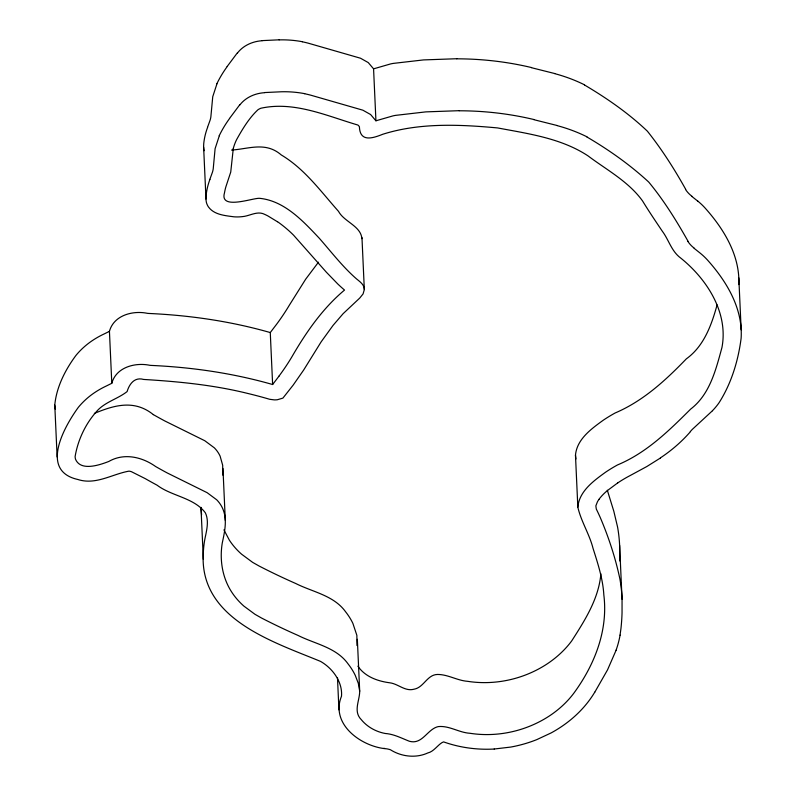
<?xml version="1.0" encoding="UTF-8"?>
<svg xmlns="http://www.w3.org/2000/svg" width="796" height="796" viewBox="0 0 796 796"><rect width="100%" height="100%" fill="white"/><g stroke="black" fill="none" stroke-linecap="round" stroke-linejoin="round"><path stroke-width="1.19" d="M223.935 529.847L229.357 540.136A83.859 68.356 -2.6 0 0 241.576 554.185L252.631 562.364L259.088 566.016A631.477 514.733 -2.6 0 0 295.764 583.518C312.818 592.115 333.852 595.378 345.663 611.875A81.491 66.426 -2.6 0 1 352.867 623.338L356.867 635.367L356.966 645.506M357.344 639.288L359.702 691.246C359.653 700.779 353.016 711.435 361.324 719.683C367.264 726.967 376.01 731.753 385.204 733.474C393.861 734.091 401.453 738.151 409.313 741.235C422.447 745.016 427.293 729.037 438.248 726.599C449.203 725.455 459.023 732.618 469.839 733.265C497.152 737.544 525.838 731.245 549.001 716.201A106.455 86.774 -2.6 0 0 574.045 692.908C594.652 664.63 608.243 630.412 603.836 594.94C602.91 578.881 597.836 563.508 593.02 548.285C589.408 534.036 581.01 521.32 577.836 507.132L575.478 455.173C576.851 439.253 591.299 428.875 603.229 420.238A146.494 119.41 -2.6 0 1 615.139 412.985C643.198 400.995 665.496 380.438 686.341 358.857C703.992 346.151 711.544 325.017 717.087 304.898M738.847 284.58C740.031 255.307 723.723 228.78 704.838 207.746A75.899 61.859 -2.6 0 0 697.863 201.159M619.696 560.931L619.696 547.26A213.238 173.817 -2.6 0 0 617.577 527.042L613.825 511.281L607.338 490.276M222.761 475.093L222.681 465.252L220.104 456.108A38.089 31.054 -2.6 0 0 214.373 447.859L204.781 440.725L164.842 420.975A489.311 398.856 -2.6 0 1 153.32 414.607M361.881 238.681C360.996 226.014 344.101 221.875 338.519 211.358C320.728 191.368 304.669 168.881 281.277 154.951C265.625 141.389 248.949 148.942 231.536 150.066M361.971 237.576L364.329 289.535L363.075 293.923L359.742 298.062L343.136 313.664L333.046 325.405L321.136 341.862L303.714 369.951L293.157 385.125L282.908 398.109L277.336 399.751A21.94 17.88 -2.6 0 1 274.262 399.881L269.725 399.303A389.841 317.763 -2.6 0 0 247.864 393.473C213.726 384.985 178.632 381.553 143.618 379.443C134.484 376.777 129.29 384.15 127.111 391.572C117.291 399.284 104.137 402.139 95.958 412.199C85.122 424.517 77.749 440.566 75.103 456.655A23.134 18.855 -2.6 0 0 75.52 459.232C80.694 471.521 99.5 465.073 108.843 461.441C124.076 452.675 142.056 456.884 155.678 466.555A489.311 398.856 -2.6 0 0 167.2 472.933L207.139 492.684L216.731 499.818A38.089 31.054 -2.6 0 1 222.462 508.067C227.606 519.141 224.701 531.599 222.273 542.962C219.477 559.757 222.303 577.727 231.716 592.095A83.859 68.356 -2.6 0 0 243.934 606.144L254.999 614.313L261.446 617.975A631.477 514.733 -2.6 0 0 298.122 635.467C315.176 644.063 336.21 647.337 348.021 663.834A81.491 66.426 -2.6 0 1 355.225 675.287L358.309 683.326L359.702 691.246M600.88 573.817C598.771 598.721 584.821 620.442 571.677 640.949A106.455 86.774 -2.6 0 1 546.633 664.242C523.479 679.296 494.794 685.585 467.481 681.306C457.113 680.51 447.77 674.331 437.322 674.461C426.994 674.819 423.83 687.535 414.019 689.207C405.025 691.714 398.219 683.784 389.702 682.789C377.612 681.187 365.016 676.709 357.892 666.192M577.836 507.132C579.209 491.212 593.657 480.834 605.587 472.197A146.494 119.41 -2.6 0 1 617.497 464.944C646.581 452.805 668.819 430.845 690.689 409.074C709.923 394.378 715.873 369.652 721.952 347.514C728.698 311.952 706.122 277.824 679.038 256.73C671.088 249.894 668.421 239.268 662.222 231.089C655.536 221.119 648.79 211.189 642.551 200.94C628.532 181.498 606.771 169.976 587.965 155.837C561.2 138.196 528.385 133.718 497.58 127.927C459.59 124.435 419.611 122.604 382.757 134.265C372.538 138.345 359.981 142.424 359.394 126.753A7.731 6.308 -2.6 0 0 357.872 125.032C326.688 115.888 294.142 100.933 260.899 108.236A17.064 13.91 -2.6 0 0 258.073 109.659C249.098 117.967 242.511 129.012 236.581 139.668A69.133 56.357 -2.6 0 0 233.248 148.583M620.044 635.148L620.96 628.502A301.236 245.546 -2.6 0 0 622.044 612.89L622.054 599.219L619.616 545.31M233.278 148.593L230.74 172.055L226.034 186.324A58.974 48.068 -2.6 0 0 225.218 189.309A95.908 78.177 -2.6 0 0 224.492 192.821C219.228 210.661 253.436 197.597 259.705 198.333C284.5 200.831 303.186 221.179 319.355 238.322C330.987 251.586 341.802 265.675 354.956 277.515C358.469 280.889 364.359 283.883 364.329 289.535M494.207 749.036A109.082 88.913 -2.6 0 1 443.601 741.892C438.735 743.434 434.218 751.583 427.87 752.926C415.92 758.419 401.463 756.737 390.478 749.782A13.084 10.666 -2.6 0 0 389.254 749.404L388.697 749.255A34.994 28.527 -2.6 0 0 386.796 748.837C361.683 746.986 329.982 724.34 341.504 696.211C342.688 682.013 332.678 668.411 320.788 661.546A14.806 12.069 -2.6 0 0 319.504 660.969C271.496 641.198 198.214 618.084 203.368 551.976A140.753 114.733 -2.6 0 1 205.746 534.912C207.229 527.698 208.691 519.688 205.328 512.763C193.955 497.629 171.737 496.266 157.091 485.192A507.778 413.9 -2.6 0 1 145.2 478.605L131.449 471.7A14.706 11.99 -2.6 0 0 129.042 471.132C112.196 474.058 95.749 485.341 77.819 479.481A49.76 40.566 -2.6 0 1 73.779 478.376C40.506 467.431 65.849 424.437 78.376 407.283A85.739 69.889 -2.6 0 1 85.56 399.731L87.142 398.318A79.242 64.595 -2.6 0 1 94.227 392.876A82.864 67.541 -2.6 0 1 106.664 385.841L111.798 383.294L109.44 331.335C113.788 315.246 132.813 310.271 147.449 313.335A25.661 20.915 -2.6 0 0 149.091 313.465C190.015 315.335 230.85 321.276 270.272 332.559L276.719 324.101A283.615 231.178 -2.6 0 0 289.346 305.196L305.684 279.177L318.47 262.173M111.798 383.294C116.146 367.195 135.161 362.23 149.807 365.294A25.661 20.915 -2.6 0 0 151.449 365.424C192.373 367.294 233.208 373.234 272.63 384.518L279.078 376.05M616.124 650.183L607.537 669.854L594.771 692.221M207.517 127.35L210.094 120.216A35.671 29.074 -2.6 0 0 210.86 116.922L212.741 96.714L216.95 83.829M209.875 179.309L212.452 172.175A35.671 29.074 -2.6 0 0 213.219 168.871L215.099 148.673L219.308 135.788M227.159 66.496L237.298 52.934M229.517 118.455L239.656 104.893M598.96 499.43L597.955 500.913A27.492 22.407 -2.6 0 0 597.428 501.798L595.856 505.878L596.303 509.052A306.868 250.133 -2.6 0 1 600.323 517.679C608.731 537.429 615.467 557.986 619.905 579A213.238 173.817 -2.6 0 1 622.034 599.219M712.45 410.746L692.311 429.382A49.581 40.407 -2.6 0 0 690.341 431.561M617.706 482.913L607.438 490.545A58.466 47.66 -2.6 0 0 598.89 499.4M660.491 457.969L646.8 466.546L630.342 475.451A121.38 98.943 -2.6 0 0 617.726 482.933M109.44 331.335L104.306 333.872A82.864 67.541 -2.6 0 0 91.868 340.917A79.242 64.595 -2.6 0 0 84.784 346.369L83.202 347.772A85.739 69.889 -2.6 0 0 76.018 355.334C65.312 369.682 56.456 387.045 54.775 405.035L57.133 456.994M459.163 110.684L425.87 111.878L395.493 115.38A59.222 48.277 -2.6 0 0 392.955 115.888L375.931 120.793L373.573 68.844L390.597 63.929A59.222 48.277 -2.6 0 1 393.125 63.421L423.512 59.919L456.805 58.725M94.346 413.432C114.544 405.025 134.434 399.423 153.32 414.607M494.207 749.016L510.674 747.076A115.699 94.306 -2.6 0 0 536.842 739.603L551.2 732.887A123.877 100.973 -2.6 0 0 594.741 692.202M262.153 40.616L279.117 39.82M264.511 92.565L281.476 91.769A89.53 72.983 -2.6 0 1 304.669 93.659M383.921 748.32L384.558 748.429M531.529 67.72L554.732 73.54M533.887 119.679L557.091 125.499M584.433 84.943C606.801 98.177 628.542 113.231 647.387 131.191C661.824 149.31 674.431 169.12 685.724 189.368M586.791 136.902C608.791 149.797 629.935 164.722 648.69 182.025C663.814 200.254 676.451 220.701 688.082 241.327M277.436 221.746L268.053 216.024A48.417 39.462 -2.6 0 0 264.68 214.373C257.506 210.552 249.884 215.935 242.68 216.592A35.382 28.835 -2.6 0 1 233.934 216.811C225.029 215.577 214.194 214.85 208.462 206.96A20.089 16.378 -2.6 0 1 206.373 202.293L206.124 200.771A30.556 24.915 -2.6 0 1 205.965 198.463L206.094 195.597A93.61 76.307 -2.6 0 1 209.955 179.329M697.833 201.189L691.804 196.393M694.162 248.342L700.191 253.148A75.899 61.859 -2.6 0 1 707.196 259.705C726.459 281.107 743.006 308.36 741.126 338.22C738.24 360.787 731.325 383.533 718.987 402.846A75.799 61.79 -2.6 0 1 712.44 410.736M373.573 68.844L368.259 62.585L360.508 58.227L308.51 43.253A99.918 81.451 -2.6 0 0 302.291 41.78M375.931 120.793L370.618 114.544L362.867 110.186L310.868 95.212A99.918 81.451 -2.6 0 0 304.649 93.739M55.272 409.124L54.775 405.035M575.478 455.173L575.916 458.993M201.587 514.684L200.98 507.36L203.338 559.319M738.807 277.864L741.166 329.813M337.484 677.685L338.937 709.843M270.272 332.559L272.63 384.518M222.95 468.466L225.308 520.425M203.627 147.081L205.985 199.04M219.199 135.758A143.2 116.723 -2.6 0 1 229.586 118.485M239.835 104.972A31.223 25.452 -2.6 0 1 264.521 92.694M459.153 110.783A269.874 219.985 -2.6 0 1 533.937 119.529M557.051 125.599A144.782 118.017 -2.6 0 1 586.881 136.773M694.301 248.223A31.84 25.95 -2.6 0 1 687.883 241.417M690.47 431.631A158.265 129.002 -2.6 0 1 660.411 457.879M620.074 635.148A134.166 109.36 -2.6 0 1 616.084 650.173M279.048 376.04A283.615 231.178 -2.6 0 0 291.704 357.155C305.972 332.449 322.499 308.52 344.519 290.062A190.702 155.449 -2.6 0 1 337.783 283.983L326.37 272.212L293.575 235.188A136.842 111.549 -2.6 0 0 277.505 221.676M216.84 83.799A143.2 116.723 -2.6 0 1 227.228 66.526M237.477 53.024A31.223 25.452 -2.6 0 1 262.153 40.735M279.117 39.89A89.53 72.983 -2.6 0 1 302.311 41.71M456.795 58.824A269.874 219.985 -2.6 0 1 531.579 67.57M554.693 73.64A144.782 118.017 -2.6 0 1 584.523 84.824M691.943 196.274A31.84 25.95 -2.6 0 1 685.525 189.458M204.114 150.713A20.089 16.378 -2.6 0 1 204.015 150.335L203.766 148.812A30.556 24.915 -2.6 0 1 203.607 146.504L203.736 143.638A93.61 76.307 -2.6 0 1 207.597 127.37"/></g></svg>
